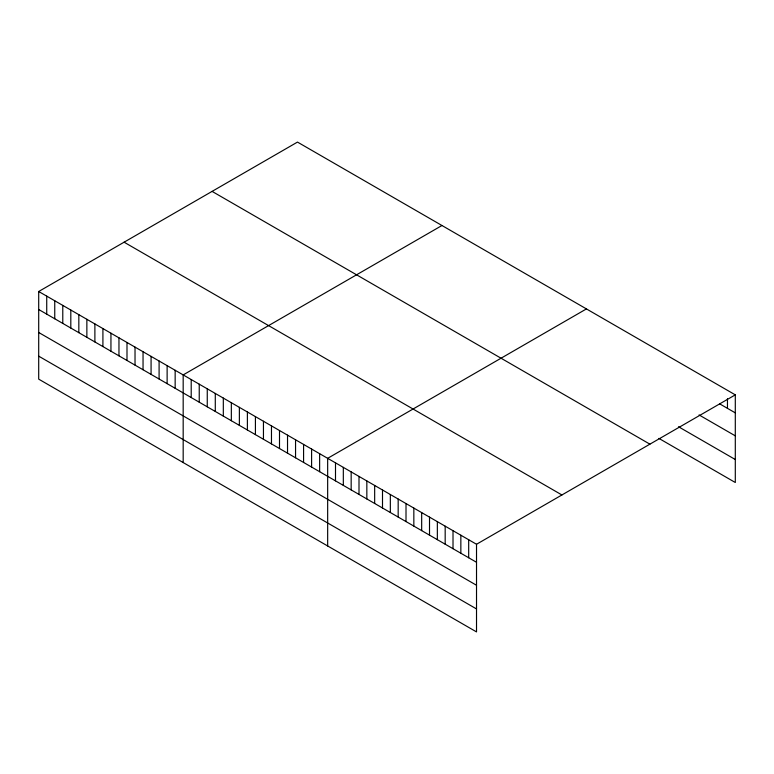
<?xml version="1.0" encoding="UTF-8"?>
<svg xmlns="http://www.w3.org/2000/svg" width="774" height="774" viewBox="0 0 774 774"><rect width="100%" height="100%" fill="white"/><g stroke="black" fill="none" stroke-linecap="round" stroke-linejoin="round"><path stroke-width="1.16" d="M38.7 291.498L476.523 544.267L476.523 631.913L38.7 379.144L38.7 291.498L297.477 142.087L735.3 394.856L735.3 482.502L658.916 438.403M441.964 225.505L183.177 374.906L183.177 462.552M586.44 308.913L327.663 458.324L327.663 545.97M476.523 544.267L735.3 394.856M719.626 403.825L735.3 412.871M699.067 414.932L735.3 435.849M678.498 426.735L735.3 459.524M212.086 191.391L649.899 444.16M124.101 242.194L561.914 494.963M38.7 309.503L476.523 562.282M38.7 332.481L476.523 585.26M38.7 356.156L476.523 608.935M727.463 398.745L727.463 408.353M468.686 539.739L468.686 557.754M460.849 535.221L460.849 553.236M453.013 530.693L453.013 548.708M445.176 526.175L445.176 544.19M437.349 521.647L437.349 539.662M429.512 517.129L429.512 535.144M421.675 512.601L421.675 530.616M413.838 508.083L413.838 526.088M406.011 503.555L406.011 521.57M398.175 499.036L398.175 517.042M390.338 494.509L390.338 512.523M382.501 489.99L382.501 507.996M374.664 485.462L374.664 503.477M366.837 480.944L366.837 498.949M359.001 476.416L359.001 494.431M351.164 471.898L351.164 489.903M343.327 467.37L343.327 485.385M335.5 462.842L335.5 480.857M319.633 453.69L319.633 471.705M311.603 449.055L311.603 467.07M303.582 444.421L303.582 462.436M295.552 439.787L295.552 457.802M287.531 435.152L287.531 453.167M279.501 430.518L279.501 448.533M271.471 425.884L271.471 443.899M263.45 421.25L263.45 439.264M255.42 416.615L255.42 434.63M247.39 411.981L247.39 429.996M239.369 407.347L239.369 425.361M231.339 402.712L231.339 420.727M223.318 398.078L223.318 416.093M215.288 393.444L215.288 411.458M207.258 388.809L207.258 406.824M199.237 384.175L199.237 402.19M191.207 379.541L191.207 397.555M175.156 370.272L175.156 388.287M167.126 365.638L167.126 383.652M159.096 361.003L159.096 379.018M151.075 356.369L151.075 374.384M143.045 351.735L143.045 369.749M135.024 347.1L135.024 365.115M126.994 342.466L126.994 360.481M118.964 337.832L118.964 355.847M110.943 333.197L110.943 351.212M102.913 328.563L102.913 346.578M94.883 323.929L94.883 341.944M86.862 319.294L86.862 337.309M78.832 314.66L78.832 332.675M70.811 310.026L70.811 328.041M62.781 305.391L62.781 323.406M54.751 300.757L54.751 318.772M46.73 296.132L46.73 314.138"/></g></svg>
